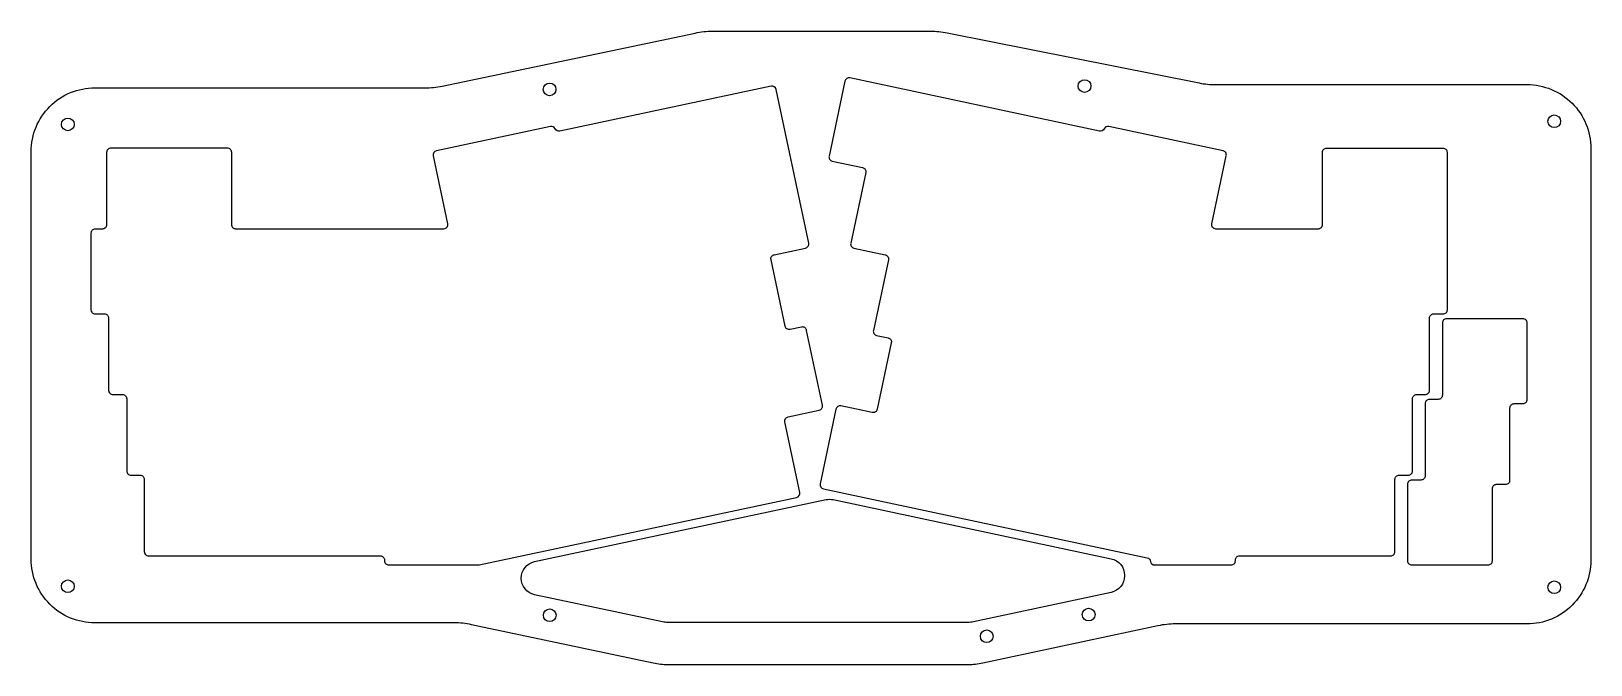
# Model space of a CAD drawing. Header units: millimetres. Extents: x -186 to 182, y -77 to 72.
import ezdxf

# ---------------------------------------------------------------- set-up
doc = ezdxf.new("R2010")
doc.units = ezdxf.units.MM
doc.layers.get('0').update_dxf_attribs({"linetype": 'CONTINUOUS'})

msp = doc.modelspace()

# ---------------------------------------------------------------- linework, layer by layer
for points in [[(-29.33, 71.97, -0.05172), (-25.23, 72.4), (26.32, 72.4, -0.049115), (30.22, 72.01), (89.76, 60.17, 0.049115), (93.67, 59.79), (167.22, 59.79, -0.414214), (182.27, 44.74), (182.27, -52.54, -0.414214), (167.22, -67.59), (84.17, -67.59, 0.052457), (80.01, -68.03), (38.65, -76.83, -0.058846), (35.14, -77.24), (-35.72, -77.24, -0.058644), (-39.22, -76.83), (-82.12, -67.77, 0.05209), (-86.26, -67.34), (-171.11, -67.34, -0.414214), (-186.15, -52.29), (-186.15, 43.98, -0.414214), (-171.11, 59.03), (-93.14, 59.03, 0.05172), (-89.04, 59.45)], [(-103.7, -51.52, -0.414214), (-102.7, -52.52), (-102.7, -52.66, 0.414214), (-101.7, -53.66), (-80.54, -53.66, 0.052406), (-80.33, -53.64), (-5.36, -37.7, 0.414208), (-4.59, -36.51), (-8.13, -19.84, -0.414203), (-7.36, -18.65), (0, -17.09, 0.414214), (0.77, -15.9), (-2.98, 1.75, 0.414214), (-4.17, 2.52), (-6.87, 1.95, -0.414214), (-8.05, 2.72), (-11.39, 18.42, -0.414214), (-10.62, 19.61), (-3.26, 21.17, 0.414214), (-2.49, 22.36), (-10.2, 58.65, 0.41421), (-11.39, 59.42), (-61.28, 48.82, -0.341505), (-62.39, 49.35, 0.341513), (-63.49, 49.88), (-90.44, 44.15, 0.414178), (-91.21, 42.96), (-87.8, 26.89, -0.476948), (-88.77, 25.68), (-137.79, 25.68, -0.414214), (-138.79, 26.68), (-138.79, 43.78, 0.414214), (-139.79, 44.78), (-167.34, 44.78, 0.414214), (-168.34, 43.78), (-168.34, 26.68, -0.414214), (-169.34, 25.68), (-171.03, 25.68, 0.414214), (-172.03, 24.68), (-172.03, 6.63, 0.414214), (-171.03, 5.63), (-168.86, 5.63, -0.414214), (-167.86, 4.63), (-167.86, -12.42, 0.414214), (-166.86, -13.42), (-164.59, -13.42, -0.414214), (-163.59, -14.42), (-163.59, -31.47, 0.414214), (-162.59, -32.47), (-160.43, -32.47, -0.414214), (-159.43, -33.47), (-159.43, -50.52, 0.414214), (-158.43, -51.52)], [(118.83, 26.68, -0.414214), (117.83, 25.68), (93.72, 25.68, -0.476976), (92.74, 26.89), (96.16, 42.96, 0.414224), (95.39, 44.15), (68.44, 49.88, 0.34176), (67.33, 49.35, -0.34176), (66.23, 48.81), (7.26, 61.35, 0.414214), (6.07, 60.58), (2.32, 42.92, 0.414214), (3.09, 41.74), (10.21, 40.22, -0.414214), (10.98, 39.04), (7.44, 22.36, 0.414214), (8.21, 21.17), (15.56, 19.61, -0.414214), (16.33, 18.42), (12.79, 1.75, 0.414214), (13.56, 0.56), (16.26, -0.01, -0.414214), (17.03, -1.2), (13.7, -16.9, -0.414214), (12.51, -17.67), (5.14, -16.11, 0.414214), (3.96, -16.88), (0.21, -34.53, 0.414208), (0.98, -35.72), (77.47, -51.98, -0.312374), (78.25, -52.81, 0.370848), (79.24, -53.66), (97.31, -53.66, 0.414214), (98.31, -52.66), (98.31, -52.52, -0.414214), (99.31, -51.52), (135, -51.52, 0.414214), (136, -50.52), (136, -33.47, -0.414214), (137, -32.47), (139.16, -32.47, 0.414214), (140.16, -31.47), (140.16, -14.42, -0.414214), (141.16, -13.42), (143.17, -13.42, 0.414214), (144.17, -12.42), (144.17, 4.63, -0.414214), (145.17, 5.63), (147.39, 5.63, 0.414214), (148.39, 6.63), (148.39, 43.73, 0.414214), (147.39, 44.73), (119.83, 44.73, 0.414214), (118.83, 43.73)], [(143.13, -32.61, -0.414214), (142.13, -33.61), (139.97, -33.61, 0.414214), (138.97, -34.61), (138.97, -52.66, 0.414214), (139.97, -53.66), (158.02, -53.66, 0.414214), (159.02, -52.66), (159.02, -35.61, -0.414214), (160.02, -34.61), (162.18, -34.61, 0.414214), (163.18, -33.61), (163.18, -16.56, -0.414214), (164.18, -15.56), (166.25, -15.56, 0.414214), (167.25, -14.56), (167.25, 3.49, 0.414214), (166.25, 4.49), (148.2, 4.49, 0.414214), (147.2, 3.49), (147.2, -13.56, -0.414214), (146.2, -14.56), (144.13, -14.56, 0.414214), (143.13, -15.56)], [(36.41, -67.08, -0.063492), (35.14, -67.24), (-35.72, -67.24, -0.06341), (-36.99, -67.08), (-67.22, -60.7, -0.810301), (-67.22, -52.87), (1.63, -38.23, -0.105106), (3.3, -38.23), (68.96, -52.19, -0.354122), (72.13, -56.1), (72.13, -56.24, -0.354063), (68.96, -60.15)]]:
    msp.add_lwpolyline(points, format="xyb", close=True)
for centre in [(-63.69, 58.64), (62.67, 59.44), (-177.5, 50.38), (173.62, 51.14), (-177.5, -58.69), (173.62, -58.94), (-63.66, -65.53), (63.65, -65.37), (39.57, -70.5)]:
    msp.add_circle(centre, 1.5)

doc.saveas('drawing.dxf')
